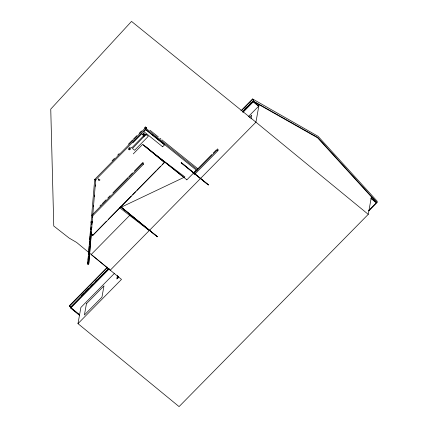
<?xml version="1.0" encoding="UTF-8"?>
<svg xmlns="http://www.w3.org/2000/svg" width="428" height="428" viewBox="0 0 428 428"><rect width="100%" height="100%" fill="white"/><g stroke="black" fill="none" stroke-linecap="round" stroke-linejoin="round"><path stroke-width="0.64" d="M91.207 231.939L91.046 233.923L92.785 235.352L164.518 162.458L145.065 146.216M91.362 229.948L91.576 227.3M91.785 224.652L91.993 222.004M92.346 221.308L92.132 222.501L91.094 222.4L94.69 179.439L145.418 127.886L145.632 126.693M91.319 233.956L88.88 263.07L88.666 264.263L87.628 264.156L91.175 221.806M87.954 261.642L87.628 264.156M88.066 260.32L88.398 256.351M88.51 255.024L88.783 251.718M88.896 250.391L89.227 246.421M89.34 245.1L89.671 241.13M89.784 239.803L90.115 235.833M90.222 234.512L90.501 231.2M90.613 229.879L90.779 227.894M88.666 264.263L95.728 179.546L94.69 179.439L95.487 180.076L146.205 128.534L146.419 127.341L146.258 128.577L145.574 129.272L196.923 170.612M92.678 217.344L92.79 216.022M93.566 206.772L93.673 205.451M94.428 196.457L94.54 195.141M95.278 186.282L95.391 184.96M95.722 180.996L95.835 179.674M143.091 144.707L186.822 179.776M162.645 146.767L164.496 144.883L145.745 129.748L143.894 131.626L162.645 146.767L162.704 146.312M164.496 144.883L164.555 144.429L154.931 136.655M108.428 268.634L70.518 307.165L69.395 306.239L69.507 305.613L107.38 267.126M79.667 315.463L70.395 307.855L70.631 306.534M79.672 315.024L70.93 307.775L79.683 314.96M98.499 179.974L99.178 179.284L99.965 179.926L99.285 180.621L98.499 179.974L98.734 178.669M91.094 222.4L91.308 221.206M92.785 235.352L106.422 221.297M371.397 196.869L368.251 214.348L179.07 406.6L77.982 323.632L80.892 307.448L114.586 273.208M130.406 147.928L130.171 149.233L129.486 149.928L128.7 149.281L128.935 147.976M128.7 149.281L129.384 148.586L129.62 147.28M117.475 275.247L116.796 279.008L118.593 277.178M144.584 133.52L144.348 134.825L143.664 135.521L142.877 134.874L143.23 132.915M117.582 278.216L117.925 276.333M142.877 134.874L143.562 134.183L143.797 132.873M117.909 278.184L118.251 276.269M146.151 134.611L148.286 136.366L134.606 150.265L132.471 148.516L146.226 134.173M142.556 163.699L142.77 162.506L143.557 163.148L143.343 164.341L92.619 215.883L91.833 215.241L142.556 163.699L143.343 164.341M218.157 149.474L217.943 150.667L194.558 174.426L193.772 173.784L193.986 172.591M193.772 173.784L217.156 150.019L217.371 148.826M241.697 110.51L252.456 99.574L252.574 98.943L318.041 136.281L377.245 201.272L377.02 202.53L368.797 210.934M253.253 101.907L258.598 106.224M242.938 111.874L253.467 101.12L253.692 99.868M251.022 118.893L251.701 115.132L249.396 117.475M259.074 104.678L255.928 122.157L110.269 270.18L89.859 253.36M112.131 160.741L114.458 158.376M117.711 155.064L119.107 153.647M128.416 144.193L132.605 139.935M133.536 138.988L136.789 135.681M139.116 133.317L141.443 130.952M144.236 128.111L145.167 127.169M132.857 142.845L141.759 133.793L143.894 135.542L131.706 147.933L130.856 147.232M143.492 136.955L145.771 134.638M133.269 153.898L142.567 144.445L164.518 162.458M99.959 206.012L101.356 204.589M102.287 203.648L106.01 199.86M107.872 197.971L110.199 195.607M112.987 192.771L127.881 177.636M128.812 176.689L132.53 172.907M134.392 171.018L142.305 162.977M108.3 219.393L131.273 196.045M132.68 194.617L135.494 191.76M136.896 190.326L156.118 170.793M157.06 169.841L160.34 166.508M162.212 164.598L164.561 162.217M240.873 110.836L252.574 98.943M244.8 108.905L246.672 107.005M249.947 103.672L250.883 102.72M242.344 111.911L253.579 100.494L252.456 99.574M242.976 112.35L253.264 101.848M248.283 116.71L258.828 106.042L253.226 101.366L317.571 137.784L376.779 202.776L371.151 198.228L370.916 198.415L376.244 202.856L368.743 210.474M193.884 172.618L196.329 170.216M197.731 168.787L211.758 154.529M213.16 153.106L216.434 149.779M186.806 179.904L196.538 170.012M69.395 306.239L107.738 267.275M81.395 295.598L84.204 292.747M85.605 291.318L88.414 288.467M90.752 286.086L92.625 284.181M95.433 281.33L96.84 279.901M70.395 307.855L108.771 268.854M70.92 307.834L109.306 268.773M120.407 206.403L157.418 236.78L120.241 206.585M194.959 174.078L208.489 184.891L195.147 173.891M77.982 323.632L121.504 279.404L91.175 254.51L130.149 214.904L149.244 230.58L119.663 207.708M317.571 137.784L317.817 137.538L377.02 202.53M119.423 208.04L184.923 176.941L157.242 156.07M253.467 101.12L317.817 137.538M150.046 130.267L158.349 136.949M159.901 138.201L160.939 139.036M161.977 139.87L197.768 168.686L197.602 169.921L146.258 128.577M159.334 157.648L183.189 176.855M145.146 146.242L159.334 157.67M152.903 135.023L153.914 135.842M368.251 214.348L255.928 122.157L131.53 21.4L50.755 109.103L53.762 226.027L69.127 238.064L76.596 242.425L88.842 252.52M217.156 150.019L217.943 150.667M145.418 127.886L146.205 128.534M181.247 162.528L194.098 173.078M181.097 162.677L193.948 173.228L181.595 163.105M194.975 174.068L208.345 185.04M143.562 134.183L144.348 134.825M129.384 148.586L130.171 149.233M120.386 206.435L157.397 236.812M91.522 234.041L92.828 235.111M91.897 226.931L91.993 227.204M86.445 303.703L84.412 314.992L101.95 297.171L103.983 285.877L86.445 303.703"/></g></svg>
